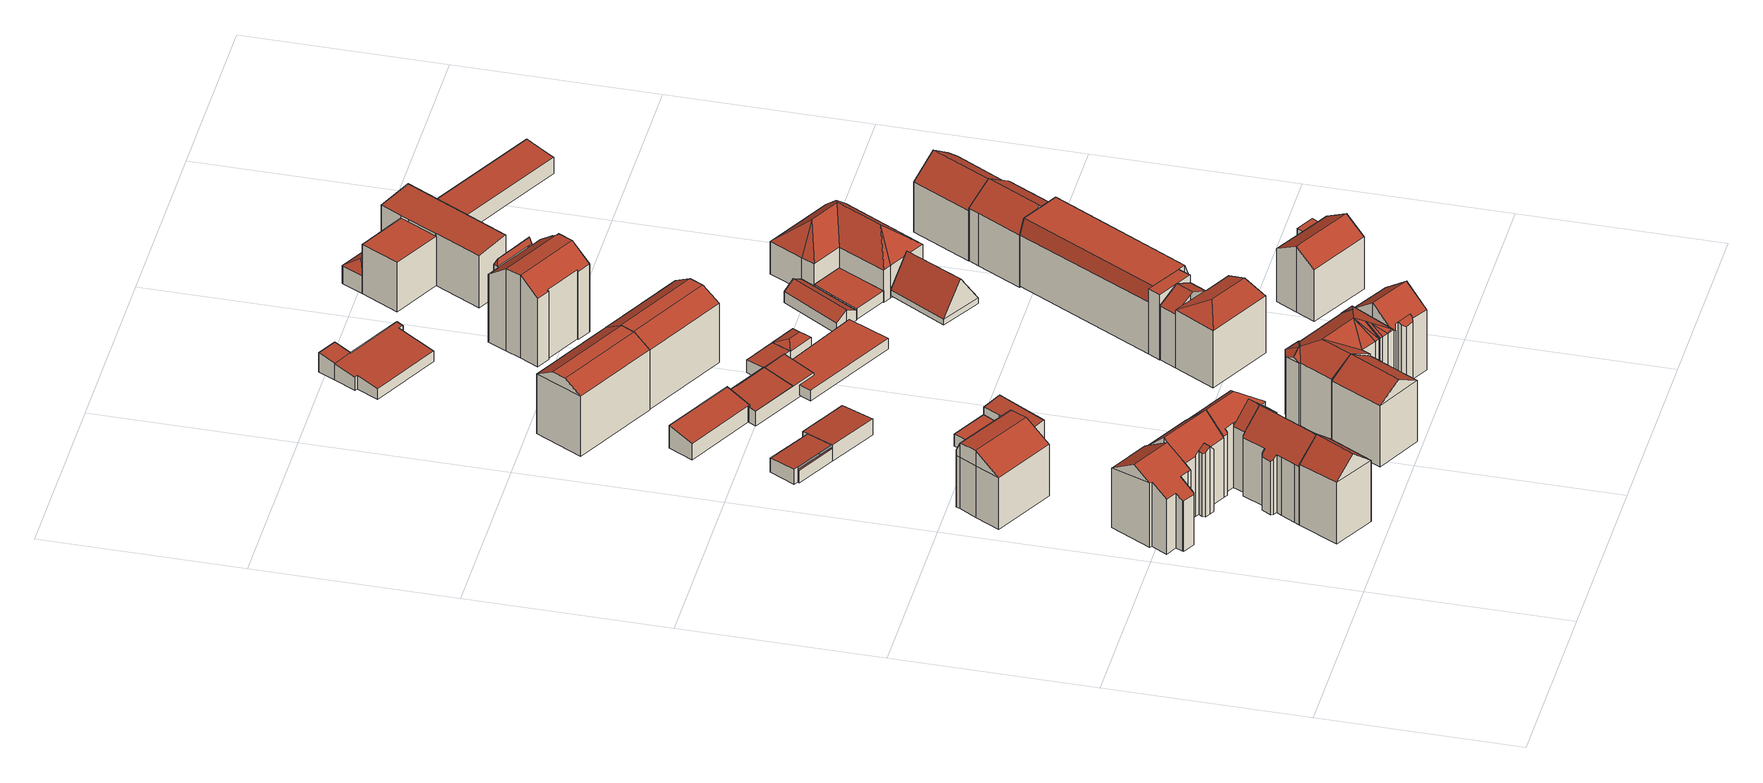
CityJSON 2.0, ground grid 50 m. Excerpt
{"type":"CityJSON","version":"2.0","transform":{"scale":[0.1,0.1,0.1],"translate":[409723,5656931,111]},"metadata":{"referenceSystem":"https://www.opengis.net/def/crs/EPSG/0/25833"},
"CityObjects":{
"building1":{"type":"Building","attributes":{"Dachtyp_tdc":"tdcFreeFormRoof","Gemeindeschluessel":14612000,"Dachneigung":31.07,"QualitaetDacherkennung":67,"Geometrietyp2DReferenz":"3000","measuredHeight":21.14,"function":"31001_9998","roofType":"5000"},"geometry":[{"type":"Solid","lod":"2","boundaries":[[[[0,1,2,3]],[[1,4,5,2]],[[4,6,7,5]],[[6,8,9,7]],[[8,10,11,9]],[[10,12,13,11]],[[12,14,15,13]],[[14,16,17,15]],[[16,18,19,17]],[[18,20,21,19]],[[20,22,23,21]],[[22,24,25,23]],[[24,26,27,25]],[[26,28,29,27]],[[28,30,31,29]],[[30,32,33,31]],[[32,34,35,33]],[[34,36,37,35]],[[36,0,3,37]],[[32,30,28,26,24,22,20,18,38,39,8,6,4,1,0,36,34]],[[38,16,14,12,10,39]],[[10,8,39]],[[18,16,38]],[[3,2,5,7,9,11,13,15,17,19,21,23,25,27,29,31,33,35,37]]]],"semantics":{"surfaces":[{"type":"WallSurface"},{"type":"RoofSurface"},{"type":"GroundSurface"}],"values":[[0,0,0,0,0,0,0,0,0,0,0,0,0,0,0,0,0,0,0,1,1,0,0,2]]}}]},
"building2":{"type":"Building","attributes":{"Dachtyp_tdc":"tdcFreeFormRoof","Gemeindeschluessel":14612000,"Dachneigung":40.11,"QualitaetDacherkennung":89,"Geometrietyp2DReferenz":"3000","measuredHeight":22.32,"function":"31001_9998","roofType":"5000"},"geometry":[{"type":"Solid","lod":"2","boundaries":[[[[40,41,42,43]],[[41,44,45,42]],[[44,46,47,45]],[[46,48,49,47]],[[48,50,51,49]],[[50,40,43,51]],[[48,46,44,52,53,50]],[[53,52,41,40]],[[44,41,52]],[[40,50,53]],[[43,42,45,47,49,51]]]],"semantics":{"surfaces":[{"type":"WallSurface"},{"type":"RoofSurface"},{"type":"GroundSurface"}],"values":[[0,0,0,0,0,0,1,1,0,0,2]]}}]},
"building3":{"type":"Building","attributes":{"Dachtyp_tdc":"tdcFreeFormRoof","Gemeindeschluessel":14612000,"Dachneigung":43.09,"QualitaetDacherkennung":77,"Geometrietyp2DReferenz":"3000","measuredHeight":22.12,"function":"31001_9998","roofType":"5000"},"geometry":[{"type":"Solid","lod":"2","boundaries":[[[[54,55,56,57]],[[55,58,59,56]],[[58,60,61,59]],[[60,62,63,61]],[[62,64,65,63]],[[64,66,67,65]],[[66,68,69,67]],[[68,70,71,69]],[[70,72,73,71]],[[72,74,75,73]],[[74,46,76,75]],[[46,77,78,76]],[[77,79,80,78]],[[79,81,82,80]],[[81,83,84,82]],[[83,54,57,84]],[[74,72,85,86,46]],[[77,86,85,70,68,66,64,62,60,58,55,54,83,81,79]],[[77,46,86]],[[72,70,85]],[[57,56,59,61,63,65,67,69,71,73,75,76,78,80,82,84]]]],"semantics":{"surfaces":[{"type":"WallSurface"},{"type":"RoofSurface"},{"type":"GroundSurface"}],"values":[[0,0,0,0,0,0,0,0,0,0,0,0,0,0,0,0,1,1,0,0,2]]}}]},
"building4":{"type":"Building","attributes":{"Gemeindeschluessel":14612000,"Geometrietyp2DReferenz":"3000","function":"31001_9998","roofType":"9999"},"children":["building4-1","building4-2"]},
"building4-1":{"type":"BuildingPart","attributes":{"Dachtyp_tdc":"tdcFreeFormRoof","Dachneigung":50.16,"QualitaetDacherkennung":40,"Geometrietyp2DReferenz":"3000","measuredHeight":19.08,"roofType":"5000"},"parents":["building4"],"geometry":[{"type":"MultiSurface","lod":"2","boundaries":[[[87,88,89,90]],[[88,91,89]],[[92,93,94,95,96]],[[93,97,98,94]],[[97,99,100,98]],[[99,101,102,100]],[[101,103,104,102]],[[103,87,90,104]],[[99,97,93,92,105]],[[105,88,87,103,101,99]],[[90,89,106,95,94,98,100,102,104]]],"semantics":{"surfaces":[{"type":"WallSurface"},{"type":"RoofSurface"},{"type":"GroundSurface"}],"values":[0,0,0,0,0,0,0,0,1,1,2]}}]},
"building4-2":{"type":"BuildingPart","attributes":{"Dachtyp_tdc":"tdcGableRoof","Dachneigung":44.15,"QualitaetDacherkennung":74,"Geometrietyp2DReferenz":"3000","measuredHeight":22.16,"roofType":"3100"},"parents":["building4"],"geometry":[{"type":"MultiSurface","lod":"2","boundaries":[[[91,107,19,89]],[[107,108,109,19]],[[108,110,17,109]],[[110,111,15,17]],[[111,112,113,15]],[[112,114,115,113]],[[114,116,117,115]],[[116,96,95,117]],[[114,112,111,110,108]],[[108,107,91,118,96,116,114]],[[89,19,109,17,15,113,115,117,95,106]]],"semantics":{"surfaces":[{"type":"WallSurface"},{"type":"RoofSurface"},{"type":"GroundSurface"}],"values":[0,0,0,0,0,0,0,0,1,1,2]}}]},
"building5":{"type":"Building","attributes":{"Dachtyp_tdc":"tdcFreeFormRoof","Gemeindeschluessel":14612000,"Dachneigung":31.86,"QualitaetDacherkennung":57,"Geometrietyp2DReferenz":"3000","measuredHeight":18.9,"function":"31001_9998","roofType":"5000"},"geometry":[{"type":"Solid","lod":"2","boundaries":[[[[119,120,121,122]],[[120,123,124,121]],[[123,125,126,124]],[[125,127,128,126]],[[127,129,130,128]],[[129,131,132,130]],[[131,133,134,132]],[[133,135,136,134]],[[135,137,138,136]],[[137,139,140,138]],[[139,119,122,140]],[[137,141,142,139]],[[143,144,145,146,147,148,149]],[[150,148,147,142,141]],[[133,150,141,135]],[[131,149,148,150,133]],[[119,142,147,120]],[[120,147,146,123]],[[123,146,145,125]],[[125,145,144,127]],[[127,144,143,129]],[[129,143,149,131]],[[139,142,119]],[[135,141,137]],[[122,121,124,126,128,130,132,134,136,138,140]]]],"semantics":{"surfaces":[{"type":"WallSurface"},{"type":"RoofSurface"},{"type":"GroundSurface"}],"values":[[0,0,0,0,0,0,0,0,0,0,0,1,1,1,0,0,0,0,0,0,0,0,0,0,2]]}}]},
"building6":{"type":"Building","attributes":{"Gemeindeschluessel":14612000,"Geometrietyp2DReferenz":"3000","function":"31001_9998","roofType":"9999"},"children":["building6-1","building6-2"]},
"building6-1":{"type":"BuildingPart","attributes":{"Dachtyp_tdc":"tdcGableRoof","Dachneigung":42.5,"QualitaetDacherkennung":56,"Geometrietyp2DReferenz":"3000","measuredHeight":22.12,"roofType":"3100"},"parents":["building6"],"geometry":[{"type":"MultiSurface","lod":"2","boundaries":[[[151,152,153,154]],[[152,155,156,153]],[[155,157,158,156]],[[155,152,85]],[[152,151,159,160,85]],[[157,155,85,160,161]],[[154,153,156,158]]],"semantics":{"surfaces":[{"type":"WallSurface"},{"type":"RoofSurface"},{"type":"GroundSurface"}],"values":[0,0,0,0,1,1,2]}}]},
"building6-2":{"type":"BuildingPart","attributes":{"Dachtyp_tdc":"tdcHipAndGableRoof","Dachneigung":43.55,"QualitaetDacherkennung":58,"Geometrietyp2DReferenz":"3000","measuredHeight":22.01,"roofType":"5000"},"parents":["building6"],"geometry":[{"type":"MultiSurface","lod":"2","boundaries":[[[162,163,164,165]],[[163,166,117,164]],[[166,167,115,117]],[[167,168,113,115]],[[168,169,170,113]],[[169,171,151,154,170]],[[172,173,174,158,157]],[[173,162,165,174]],[[171,169,175]],[[169,168,167,175]],[[167,166,163,162,173,172,161,159,171,175]],[[165,164,117,115,113,170,154,158,174]]],"semantics":{"surfaces":[{"type":"WallSurface"},{"type":"RoofSurface"},{"type":"GroundSurface"}],"values":[0,0,0,0,0,0,0,0,1,1,1,2]}}]},
"building7":{"type":"Building","attributes":{"Gemeindeschluessel":14612000,"Geometrietyp2DReferenz":"3000","function":"31001_9998","roofType":"9999"},"children":["building7-1","building7-2"]},
"building7-1":{"type":"BuildingPart","attributes":{"Dachtyp_tdc":"tdcPolyFlatRoof","Dachneigung":0,"QualitaetDacherkennung":0,"Geometrietyp2DReferenz":"3000","measuredHeight":3.04,"roofType":"9999"},"parents":["building7"],"geometry":[{"type":"MultiSurface","lod":"2","boundaries":[[[176,177,178,179,180,181,182]],[[182,181,183,184]],[[181,180,185,183]],[[180,179,186,185]],[[178,177,187,188]],[[177,176,189,187]],[[176,182,184,189]],[[184,183,185,186,188,187,189]],[[188,186,179,178]]],"semantics":{"surfaces":[{"type":"RoofSurface"},{"type":"WallSurface"},{"type":"GroundSurface"},{"type":"ClosureSurface","isClosure":"1","QuelleClosure":"LoD1Solid"}],"values":[0,1,1,1,1,1,1,2,3]}}]},
"building7-2":{"type":"BuildingPart","attributes":{"Dachtyp_tdc":"tdcGableRoof","Dachneigung":30.98,"QualitaetDacherkennung":77,"Geometrietyp2DReferenz":"3000","measuredHeight":21.25,"roofType":"3100"},"parents":["building7"],"geometry":[{"type":"MultiSurface","lod":"2","boundaries":[[[190,191,192,193]],[[191,194,195,192]],[[194,196,197,195]],[[196,198,199,197]],[[198,200,201,199]],[[200,202,203,201]],[[202,204,178,188,203]],[[205,206,207,186,179]],[[206,208,209,207]],[[208,210,211,209]],[[210,190,193,211]],[[210,212,213,190]],[[204,214,215,216,196,194,191,213,212,217,218,219]],[[204,219,205]],[[205,219,218,206]],[[206,218,217,208]],[[208,217,212,210]],[[190,213,191]],[[196,216,198]],[[198,216,215,200]],[[200,215,214,202]],[[202,214,204]],[[193,192,195,197,199,201,203,188,186,207,209,211]]],"semantics":{"surfaces":[{"type":"WallSurface"},{"type":"RoofSurface"},{"type":"GroundSurface"}],"values":[0,0,0,0,0,0,0,0,0,0,0,1,1,0,0,0,0,0,0,0,0,0,2]}}]},
"building8":{"type":"Building","attributes":{"Gemeindeschluessel":14612000,"Geometrietyp2DReferenz":"3000","function":"31001_9998","roofType":"9999"},"children":["building8-1","building8-2","building8-3"]},
"building8-1":{"type":"BuildingPart","attributes":{"Dachtyp_tdc":"tdcPolyFlatRoof","Dachneigung":3.03,"QualitaetDacherkennung":74,"Geometrietyp2DReferenz":"3000","measuredHeight":4.32,"roofType":"2100"},"parents":["building8"],"geometry":[{"type":"MultiSurface","lod":"2","boundaries":[[[220,221,222,223,224]],[[221,225,226,222]],[[225,227,228,226]],[[225,221,220,229,227]],[[228,230,223,222,226]]],"semantics":{"surfaces":[{"type":"WallSurface"},{"type":"RoofSurface"},{"type":"GroundSurface"}],"values":[0,0,0,1,2]}}]},
"building8-2":{"type":"BuildingPart","attributes":{"Dachtyp_tdc":"tdcPolyFlatRoof","Dachneigung":4.27,"QualitaetDacherkennung":74,"Geometrietyp2DReferenz":"3000","measuredHeight":4.62,"roofType":"2100"},"parents":["building8"],"geometry":[{"type":"MultiSurface","lod":"2","boundaries":[[[231,232,233,234]],[[232,235,236,237,233]],[[238,239,240,228,227]],[[239,231,234,240]],[[239,238,235,232,231]],[[234,233,237,230,228,240]]],"semantics":{"surfaces":[{"type":"WallSurface"},{"type":"RoofSurface"},{"type":"GroundSurface"}],"values":[0,0,0,0,1,2]}}]},
"building8-3":{"type":"BuildingPart","attributes":{"Dachtyp_tdc":"tdcPolyFlatRoof","Dachneigung":0,"QualitaetDacherkennung":0,"Geometrietyp2DReferenz":"3000","measuredHeight":3.53,"roofType":"9999"},"parents":["building8"],"geometry":[{"type":"MultiSurface","lod":"2","boundaries":[[[224,241,236,242]],[[236,241,243,237]],[[241,224,223,243]],[[230,237,243,223]],[[237,230,242,236]],[[230,223,224,242]]],"semantics":{"surfaces":[{"type":"RoofSurface"},{"type":"WallSurface"},{"type":"GroundSurface"},{"type":"ClosureSurface","isClosure":"1","QuelleClosure":"LoD1Solid"}],"values":[0,1,1,2,3,3]}}]},
"building9":{"type":"Building","attributes":{"Dachtyp_tdc":"tdcPolyFlatRoof","Gemeindeschluessel":14612000,"Dachneigung":2.64,"QualitaetDacherkennung":61,"Geometrietyp2DReferenz":"3000","measuredHeight":3.44,"function":"31001_9998","roofType":"2100"},"geometry":[{"type":"Solid","lod":"2","boundaries":[[[[244,245,246,247]],[[245,248,249,246]],[[248,250,251,249]],[[250,244,247,251]],[[250,248,245,244]],[[247,246,249,251]]]],"semantics":{"surfaces":[{"type":"WallSurface"},{"type":"RoofSurface"},{"type":"GroundSurface"}],"values":[[0,0,0,0,1,2]]}}]},
"building10":{"type":"Building","attributes":{"Dachtyp_tdc":"tdcPolyFlatRoof","Gemeindeschluessel":14612000,"Dachneigung":5.65,"QualitaetDacherkennung":67,"Geometrietyp2DReferenz":"3000","measuredHeight":6.14,"function":"31001_9998","roofType":"2100"},"geometry":[{"type":"Solid","lod":"2","boundaries":[[[[252,253,254,255]],[[253,256,257,254]],[[256,258,259,257]],[[258,260,261,259]],[[260,252,255,261]],[[260,258,256,253,252]],[[255,254,257,259,261]]]],"semantics":{"surfaces":[{"type":"WallSurface"},{"type":"RoofSurface"},{"type":"GroundSurface"}],"values":[[0,0,0,0,0,1,2]]}}]},
"building11":{"type":"Building","attributes":{"Dachtyp_tdc":"tdcPolyFlatRoof","Gemeindeschluessel":14612000,"Dachneigung":15.36,"QualitaetDacherkennung":84,"Geometrietyp2DReferenz":"3000","measuredHeight":6.43,"function":"31001_9998","roofType":"2100"},"geometry":[{"type":"Solid","lod":"2","boundaries":[[[[262,263,264,265]],[[263,266,267,264]],[[266,268,269,267]],[[268,270,271,269]],[[270,262,265,271]],[[270,268,266,263,262]],[[265,264,267,269,271]]]],"semantics":{"surfaces":[{"type":"WallSurface"},{"type":"RoofSurface"},{"type":"GroundSurface"}],"values":[[0,0,0,0,0,1,2]]}}]},
"building12":{"type":"Building","attributes":{"Dachtyp_tdc":"tdcFreeFormRoof","Gemeindeschluessel":14612000,"Dachneigung":28.07,"QualitaetDacherkennung":51,"Geometrietyp2DReferenz":"3000","measuredHeight":21.36,"function":"31001_9998","roofType":"5000"},"geometry":[{"type":"Solid","lod":"2","boundaries":[[[[272,273,193,192]],[[273,274,275,193]],[[274,276,277,275]],[[276,278,279,277]],[[278,280,281,279]],[[280,282,283,281]],[[282,284,285,283]],[[284,286,287,285]],[[286,288,289,287]],[[288,290,291,289]],[[290,292,293,291]],[[292,294,295,293]],[[294,296,297,295]],[[296,298,299,297]],[[298,300,301,299]],[[300,302,303,301]],[[302,304,305,303]],[[304,306,307,305]],[[306,308,309,307]],[[308,272,192,309]],[[310,304,311]],[[310,306,304]],[[310,308,306]],[[308,310,312]],[[313,311,304,302]],[[314,313,302,300]],[[315,298,296]],[[314,298,315]],[[298,314,300]],[[315,296,294]],[[316,317,318,310,311,313,314,315,294,292]],[[316,292,290]],[[317,316,290,288]],[[318,317,288,286]],[[319,320,312,310,318,286,284]],[[321,322,319,284,282]],[[323,321,282,280]],[[324,323,280,278]],[[324,278,276]],[[322,321,323,324,276,274]],[[213,320,319,322,274,273]],[[213,273,272]],[[312,320,213,272,308]],[[192,193,275,277,279,281,283,285,287,289,291,293,295,297,299,301,303,305,307,309]]]],"semantics":{"surfaces":[{"type":"WallSurface"},{"type":"RoofSurface"},{"type":"GroundSurface"}],"values":[[0,0,0,0,0,0,0,0,0,0,0,0,0,0,0,0,0,0,0,0,1,1,1,1,1,1,1,1,1,1,1,1,1,1,1,1,1,1,0,1,1,0,1,2]]}}]},
"building13":{"type":"Building","attributes":{"Dachtyp_tdc":"tdcCutGableRoof","Gemeindeschluessel":14612000,"Dachneigung":31.01,"QualitaetDacherkennung":68,"Geometrietyp2DReferenz":"3000","measuredHeight":19.73,"function":"31001_9998","roofType":"9999"},"geometry":[{"type":"Solid","lod":"2","boundaries":[[[[325,326,327,328]],[[326,329,330,327]],[[329,331,332,330]],[[331,325,328,332]],[[326,325,333,334]],[[329,326,334,335]],[[331,329,335,336]],[[325,331,336,333]],[[335,334,333,336]],[[328,327,330,332]]]],"semantics":{"surfaces":[{"type":"WallSurface"},{"type":"RoofSurface"},{"type":"GroundSurface"}],"values":[[0,0,0,0,1,0,1,0,1,2]]}}]},
"building14":{"type":"Building","attributes":{"Dachtyp_tdc":"tdcPolyFlatRoof","Gemeindeschluessel":14612000,"Dachneigung":6.36,"QualitaetDacherkennung":82,"Geometrietyp2DReferenz":"3000","measuredHeight":5.01,"function":"31001_9998","roofType":"2100"},"geometry":[{"type":"Solid","lod":"2","boundaries":[[[[337,338,339,340]],[[338,341,342,339]],[[341,343,344,342]],[[343,345,346,344]],[[345,347,348,346]],[[347,337,340,348]],[[347,345,343,341,338,337]],[[340,339,342,344,346,348]]]],"semantics":{"surfaces":[{"type":"WallSurface"},{"type":"RoofSurface"},{"type":"GroundSurface"}],"values":[[0,0,0,0,0,0,1,2]]}}]},
"building15":{"type":"Building","attributes":{"Gemeindeschluessel":14612000,"Dachneigung":83.67,"Dachorientierung":0,"MittlereTraufHoehe":117.51,"QualitaetDacherkennung":95,"ObjektHoehe":5.08,"BodenHoehe":112.89,"Geometrietyp2DReferenz":"3000","AbsoluteHoehe":117.97,"Dachflaeche":176.57,"measuredHeight":5.08,"function":"31001_9998","roofType":"2100","storeysAboveGround":2},"geometry":[{"type":"MultiSurface","lod":"2","boundaries":[[[349,350,351,352]],[[350,353,354,351]],[[353,355,356,354]],[[355,357,358,356]],[[357,359,360,358]],[[359,361,362,360]],[[361,363,364,362]],[[363,349,352,364]],[[363,361,359,357,355,353,350,349]],[[352,351,354,356,358,360,362,364]]],"semantics":{"surfaces":[{"type":"WallSurface"},{"type":"RoofSurface"},{"type":"GroundSurface"}],"values":[0,0,0,0,0,0,0,0,1,2]}}]},
"building16":{"type":"Building","attributes":{"Gemeindeschluessel":14612000,"Geometrietyp2DReferenz":"3000","function":"31001_9998","roofType":"9999"},"children":["building16-1","building16-2"]},
"building16-1":{"type":"BuildingPart","attributes":{"Dachtyp_tdc":"tdcGableRoof","Dachneigung":36.98,"QualitaetDacherkennung":75,"Geometrietyp2DReferenz":"3000","measuredHeight":22.02,"roofType":"3100"},"parents":["building16"],"geometry":[{"type":"MultiSurface","lod":"2","boundaries":[[[365,366,367,368]],[[366,369,370,367]],[[369,371,370]],[[372,373,374,375]],[[373,376,377,374]],[[376,378,379,377]],[[378,380,381,379]],[[380,365,368,381]],[[376,373,372,371,369,366,365]],[[365,380,378,376]],[[368,367,370,375,374,377,379,381]]],"semantics":{"surfaces":[{"type":"WallSurface"},{"type":"RoofSurface"},{"type":"GroundSurface"}],"values":[0,0,0,0,0,0,0,0,1,1,2]}}]},
"building16-2":{"type":"BuildingPart","attributes":{"Dachtyp_tdc":"tdcPolyFlatRoof","Dachneigung":32.68,"QualitaetDacherkennung":43,"Geometrietyp2DReferenz":"3000","measuredHeight":19.07,"roofType":"2100"},"parents":["building16"],"geometry":[{"type":"MultiSurface","lod":"2","boundaries":[[[382,383,384,385]],[[383,386,375,384]],[[386,372,375]],[[387,388,389,370,371]],[[388,390,391,389]],[[390,392,393,391]],[[392,382,385,393]],[[392,390,388,387,386,383,382]],[[385,384,375,370,389,391,393]]],"semantics":{"surfaces":[{"type":"WallSurface"},{"type":"RoofSurface"},{"type":"GroundSurface"}],"values":[0,0,0,0,0,0,0,1,2]}}]},
"building17":{"type":"Building","attributes":{"Gemeindeschluessel":14612000,"Geometrietyp2DReferenz":"3000","function":"31001_9998","roofType":"9999"},"children":["building17-1","building17-2"]},
"building17-1":{"type":"BuildingPart","attributes":{"Dachtyp_tdc":"tdcHipAndGableRoof","Dachneigung":16.61,"QualitaetDacherkennung":60,"Geometrietyp2DReferenz":"3000","measuredHeight":18.11,"roofType":"5000"},"parents":["building17"],"geometry":[{"type":"MultiSurface","lod":"2","boundaries":[[[394,395,396,397]],[[395,398,399,396]],[[398,400,401,399]],[[400,402,401]],[[403,404,405,406,407]],[[404,394,397,405]],[[400,398,408]],[[398,395,394,408]],[[394,404,403,409,410,411,400,408]],[[397,396,399,401,412,406,405]]],"semantics":{"surfaces":[{"type":"WallSurface"},{"type":"RoofSurface"},{"type":"GroundSurface"}],"values":[0,0,0,0,0,0,1,1,1,2]}}]},
"building17-2":{"type":"BuildingPart","attributes":{"Dachtyp_tdc":"tdcGableRoof","Dachneigung":28.59,"QualitaetDacherkennung":52,"Geometrietyp2DReferenz":"3000","measuredHeight":18.38,"roofType":"3100"},"parents":["building17"],"geometry":[{"type":"MultiSurface","lod":"2","boundaries":[[[412,401,413,414,415,416,406]],[[402,417,413,401]],[[417,418,414,413]],[[418,419,415,414]],[[419,420,416,415]],[[420,407,406,416]],[[419,418,417,402,411,421]],[[421,409,407,420,419]]],"semantics":{"surfaces":[{"type":"GroundSurface"},{"type":"WallSurface"},{"type":"RoofSurface"}],"values":[0,1,1,1,1,1,2,2]}}]},
"building18":{"type":"Building","attributes":{"Dachtyp_tdc":"tdcPolyFlatRoof","Gemeindeschluessel":14612000,"Dachneigung":3.65,"QualitaetDacherkennung":54,"Geometrietyp2DReferenz":"3000","measuredHeight":3.93,"function":"31001_9998","roofType":"2100"},"geometry":[{"type":"Solid","lod":"2","boundaries":[[[[422,423,424,425]],[[423,426,427,424]],[[426,428,429,427]],[[428,422,425,429]],[[425,424,427,429]],[[428,426,423,422]]]],"semantics":{"surfaces":[{"type":"WallSurface"},{"type":"GroundSurface"},{"type":"RoofSurface"}],"values":[[0,0,0,0,1,2]]}}]},
"building19":{"type":"Building","attributes":{"Dachtyp_tdc":"tdcCutGableRoof","Gemeindeschluessel":14612000,"Dachneigung":30.41,"QualitaetDacherkennung":69,"Geometrietyp2DReferenz":"3000","measuredHeight":19.63,"function":"31001_9998","roofType":"9999"},"geometry":[{"type":"Solid","lod":"2","boundaries":[[[[430,431,432,433]],[[431,331,434,432]],[[331,435,436,434]],[[435,430,433,436]],[[431,430,437,438]],[[331,431,438,439]],[[435,331,439,440]],[[430,435,440,437]],[[439,438,437,440]],[[433,432,434,436]]]],"semantics":{"surfaces":[{"type":"WallSurface"},{"type":"RoofSurface"},{"type":"GroundSurface"}],"values":[[0,0,0,0,1,0,1,0,1,2]]}}]},
"building20":{"type":"Building","attributes":{"Dachtyp_tdc":"tdcPolyFlatRoof","Gemeindeschluessel":14612000,"Dachneigung":0,"QualitaetDacherkennung":0,"Geometrietyp2DReferenz":"3000","BezugspunktDach":"2000","measuredHeight":3,"function":"31001_9998"},"geometry":[{"type":"MultiSurface","lod":"2","boundaries":[[[441,442,443,444]],[[444,443,445,446]],[[443,442,447,445]],[[442,441,448,447]],[[441,444,446,448]],[[446,445,447,448]]],"semantics":{"surfaces":[{"type":"RoofSurface"},{"type":"WallSurface"},{"type":"GroundSurface"}],"values":[0,1,1,1,1,2]}}]},
"building21":{"type":"Building","attributes":{"Dachtyp_tdc":"tdcFreeFormRoof","Gemeindeschluessel":14612000,"Dachneigung":16.61,"QualitaetDacherkennung":28,"Geometrietyp2DReferenz":"3000","measuredHeight":4.47,"function":"31001_9998","roofType":"5000"},"geometry":[{"type":"Solid","lod":"2","boundaries":[[[[449,450,451,452]],[[450,426,453,451]],[[426,454,455,453]],[[454,449,452,455]],[[456,457,454,426]],[[456,426,450]],[[457,456,450,449]],[[457,449,454]],[[452,451,453,455]]]],"semantics":{"surfaces":[{"type":"WallSurface"},{"type":"RoofSurface"},{"type":"GroundSurface"}],"values":[[0,0,0,0,1,1,1,1,2]]}}]},
"building22":{"type":"Building","attributes":{"Gemeindeschluessel":14612000,"Geometrietyp2DReferenz":"3000","function":"31001_2000","roofType":"9999"},"children":["building22-1","building22-2"]},
"building22-1":{"type":"BuildingPart","attributes":{"Dachtyp_tdc":"tdcPolyFlatRoof","Dachneigung":7.5,"QualitaetDacherkennung":91,"Geometrietyp2DReferenz":"3000","measuredHeight":4.67,"roofType":"2100"},"parents":["building22"],"geometry":[{"type":"MultiSurface","lod":"2","boundaries":[[[458,459,460,461]],[[459,462,463,460]],[[462,464,465,463]],[[464,466,467,465]],[[466,468,469,467]],[[468,470,471,469]],[[470,472,473,471]],[[472,474,475,473]],[[474,476,477,475]],[[476,474,472,470,468,466,464,462,459,458]],[[461,460,463,465,467,469,471,473,475,477]]],"semantics":{"surfaces":[{"type":"WallSurface"},{"type":"RoofSurface"},{"type":"GroundSurface"}],"values":[0,0,0,0,0,0,0,0,0,1,2]}}]},
"building22-2":{"type":"BuildingPart","attributes":{"Dachtyp_tdc":"tdcPolyFlatRoof","Dachneigung":7.4,"QualitaetDacherkennung":60,"Geometrietyp2DReferenz":"3000","measuredHeight":5.36,"roofType":"2100"},"parents":["building22"],"geometry":[{"type":"MultiSurface","lod":"2","boundaries":[[[478,458,461,479]],[[480,481,482,477,476]],[[481,478,479,482]],[[481,480,458,478]],[[479,461,477,482]]],"semantics":{"surfaces":[{"type":"WallSurface"},{"type":"RoofSurface"},{"type":"GroundSurface"}],"values":[0,0,0,1,2]}}]},
"building23":{"type":"Building","attributes":{"Gemeindeschluessel":14612000,"Geometrietyp2DReferenz":"3000","function":"31001_9998","roofType":"9999"},"children":["building23-1","building23-2"]},
"building23-1":{"type":"BuildingPart","attributes":{"Dachtyp_tdc":"tdcCutGableRoof","Dachneigung":37.71,"QualitaetDacherkennung":37,"Geometrietyp2DReferenz":"3000","measuredHeight":23.46,"roofType":"9999"},"parents":["building23"],"geometry":[{"type":"MultiSurface","lod":"2","boundaries":[[[483,484,485,486]],[[487,488,489,490]],[[488,491,492,489]],[[491,493,494,492]],[[493,495,496,494]],[[495,497,498,496]],[[497,499,500,498]],[[499,501,502,500]],[[501,503,504,502]],[[503,505,506,504]],[[505,507,508,506]],[[507,509,510,508]],[[509,511,512,510]],[[511,513,514,512]],[[513,515,516,514]],[[515,483,486,516]],[[497,495,493,491,488,487,484,483,515]],[[513,511,509,507,505,503,501,499]],[[515,513,499,497]],[[486,485,490,489,492,494,496,498,500,502,504,506,508,510,512,514,516]]],"semantics":{"surfaces":[{"type":"WallSurface"},{"type":"RoofSurface"},{"type":"GroundSurface"}],"values":[0,0,0,0,0,0,0,0,0,0,0,0,0,0,0,0,1,1,1,2]}}]},
"building23-2":{"type":"BuildingPart","attributes":{"Dachtyp_tdc":"tdcFreeFormRoof","Dachneigung":67.32,"QualitaetDacherkennung":25,"Geometrietyp2DReferenz":"3000","measuredHeight":21.01,"roofType":"5000"},"parents":["building23"],"geometry":[{"type":"MultiSurface","lod":"2","boundaries":[[[517,485,484]],[[517,518,519,485]],[[518,520,521,519]],[[520,522,523,521]],[[522,524,490,523]],[[524,487,490]],[[522,520,518,525]],[[518,517,525]],[[517,524,522,525]],[[485,519,521,523,490]]],"semantics":{"surfaces":[{"type":"WallSurface"},{"type":"RoofSurface"},{"type":"GroundSurface"}],"values":[0,0,0,0,0,0,1,1,1,2]}}]},
"building24":{"type":"Building","attributes":{"Gemeindeschluessel":14612000,"Geometrietyp2DReferenz":"3000","function":"31001_9998","roofType":"9999"},"children":["building24-1","building24-2"]},
"building24-1":{"type":"BuildingPart","attributes":{"Dachtyp_tdc":"tdcPolyFlatRoof","Dachneigung":0,"QualitaetDacherkennung":43,"Geometrietyp2DReferenz":"3000","measuredHeight":18.36,"roofType":"1000"},"parents":["building24"],"geometry":[{"type":"MultiSurface","lod":"2","boundaries":[[[526,527,528,529]],[[527,530,531,528]],[[530,532,533,534,531]],[[532,530,527,526,535]],[[529,528,531,534,536]]],"semantics":{"surfaces":[{"type":"WallSurface"},{"type":"RoofSurface"},{"type":"GroundSurface"}],"values":[0,0,0,1,2]}}]},
"building24-2":{"type":"BuildingPart","attributes":{"Dachtyp_tdc":"tdcCutGableRoof","Dachneigung":0.048,"QualitaetDacherkennung":64,"Geometrietyp2DReferenz":"3000","measuredHeight":18.46,"roofType":"9999"},"parents":["building24"],"geometry":[{"type":"MultiSurface","lod":"2","boundaries":[[[537,538,539,540]],[[538,541,542,539]],[[541,543,544,542]],[[543,545,546,544]],[[545,547,548,546]],[[547,549,550,548]],[[549,551,526,529,550]],[[549,547,545,543,541]],[[538,537,533,535,552]],[[541,538,552,551,549]],[[533,537,540,534]],[[534,540,539,542,544,546,548,550,529,536]]],"semantics":{"surfaces":[{"type":"WallSurface"},{"type":"RoofSurface"},{"type":"GroundSurface"}],"values":[0,0,0,0,0,0,0,1,1,1,0,2]}}]},
"building25":{"type":"Building","attributes":{"Dachtyp_tdc":"tdcGableRoof","Gemeindeschluessel":14612000,"Dachneigung":31.21,"QualitaetDacherkennung":61,"Geometrietyp2DReferenz":"3000","measuredHeight":18.62,"function":"31001_9998","roofType":"3100"},"geometry":[{"type":"Solid","lod":"2","boundaries":[[[[553,554,555,556]],[[554,557,558,555]],[[557,559,560,558]],[[559,561,562,560]],[[561,563,564,562]],[[563,565,566,564]],[[565,553,556,566]],[[561,559,557,554,553]],[[553,565,563,561]],[[556,555,558,560,562,564,566]]]],"semantics":{"surfaces":[{"type":"WallSurface"},{"type":"RoofSurface"},{"type":"GroundSurface"}],"values":[[0,0,0,0,0,0,0,1,1,2]]}}]},
"building26":{"type":"Building","attributes":{"Dachtyp_tdc":"tdcGableRoof","Gemeindeschluessel":14612000,"Dachneigung":31.96,"QualitaetDacherkennung":16,"Geometrietyp2DReferenz":"3000","measuredHeight":4.8,"function":"31001_9998","roofType":"3100"},"geometry":[{"type":"Solid","lod":"2","boundaries":[[[[567,568,569,570]],[[568,571,572,569]],[[571,573,574,572]],[[573,575,576,574]],[[575,577,578,576]],[[577,579,580,578]],[[579,581,582,580]],[[581,567,570,582]],[[577,575,573,571]],[[571,568,567,581,579,577]],[[570,569,572,574,576,578,580,582]]]],"semantics":{"surfaces":[{"type":"WallSurface"},{"type":"RoofSurface"},{"type":"GroundSurface"}],"values":[[0,0,0,0,0,0,0,0,1,1,2]]}}]},
"building27":{"type":"Building","attributes":{"Dachtyp_tdc":"tdcFreeFormRoof","Gemeindeschluessel":14612000,"Dachneigung":55.89,"QualitaetDacherkennung":8,"Geometrietyp2DReferenz":"3000","measuredHeight":9.96,"function":"31001_9998","roofType":"5000"},"geometry":[{"type":"Solid","lod":"2","boundaries":[[[[583,584,585,586]],[[584,587,588,585]],[[587,589,590,588]],[[589,583,586,590]],[[591,592,589,587]],[[591,587,584]],[[592,591,584,583]],[[592,583,589]],[[586,585,588,590]]]],"semantics":{"surfaces":[{"type":"WallSurface"},{"type":"RoofSurface"},{"type":"GroundSurface"}],"values":[[0,0,0,0,1,0,1,0,2]]}}]},
"building28":{"type":"Building","attributes":{"Dachtyp_tdc":"tdcPolyFlatRoof","Gemeindeschluessel":14612000,"Dachneigung":0,"QualitaetDacherkennung":0,"Geometrietyp2DReferenz":"3000","BezugspunktDach":"2000","measuredHeight":3,"function":"31001_9998"},"geometry":[{"type":"MultiSurface","lod":"2","boundaries":[[[593,594,595,596,597,598]],[[598,597,599,600]],[[597,596,601,599]],[[596,595,602,601]],[[595,594,603,602]],[[594,593,604,603]],[[593,598,600,604]],[[600,599,601,602,603,604]]],"semantics":{"surfaces":[{"type":"RoofSurface"},{"type":"WallSurface"},{"type":"GroundSurface"}],"values":[0,1,1,1,1,1,1,2]}}]},
"building29":{"type":"Building","attributes":{"Dachtyp_tdc":"tdcPolyFlatRoof","Gemeindeschluessel":14612000,"Dachneigung":0,"QualitaetDacherkennung":0,"Geometrietyp2DReferenz":"3000","BezugspunktDach":"2000","measuredHeight":11.32,"function":"31001_9998"},"geometry":[{"type":"MultiSurface","lod":"2","boundaries":[[[605,606,607,608]],[[608,607,609,610]],[[607,606,611,609]],[[606,605,612,611]],[[605,608,610,612]],[[610,609,611,612]]],"semantics":{"surfaces":[{"type":"RoofSurface"},{"type":"WallSurface"},{"type":"GroundSurface"}],"values":[0,1,1,1,1,2]}}]},
"building30":{"type":"Building","attributes":{"Dachtyp_tdc":"tdcFreeFormRoof","Gemeindeschluessel":14612000,"Dachneigung":40.94,"QualitaetDacherkennung":2,"Geometrietyp2DReferenz":"3000","measuredHeight":14.97,"function":"31001_9998","roofType":"5000"},"geometry":[{"type":"Solid","lod":"2","boundaries":[[[[613,614,615,616]],[[614,617,618,615]],[[617,619,620,618]],[[619,621,622,620]],[[621,623,624,622]],[[623,625,626,624]],[[625,627,628,626]],[[627,629,630,628]],[[629,631,632,630]],[[631,633,634,632]],[[633,635,636,634]],[[635,613,616,636]],[[637,638,633,631]],[[637,631,629]],[[639,638,637,629,627]],[[640,641,642,643,639,627,625]],[[623,640,625]],[[640,623,621]],[[641,640,621,619]],[[644,642,641,619,617]],[[644,614,613]],[[614,644,617]],[[643,642,644,613,635]],[[638,639,643,635,633]],[[616,615,618,620,622,624,626,628,630,632,634,636]]]],"semantics":{"surfaces":[{"type":"WallSurface"},{"type":"RoofSurface"},{"type":"GroundSurface"}],"values":[[0,0,0,0,0,0,0,0,0,0,0,0,1,1,1,1,1,1,1,1,1,1,1,1,2]]}}]},
"building31":{"type":"Building","attributes":{"Dachtyp_tdc":"tdcFreeFormRoof","Gemeindeschluessel":14612000,"Dachneigung":33.89,"QualitaetDacherkennung":61,"Geometrietyp2DReferenz":"3000","measuredHeight":19.45,"function":"31001_9998","roofType":"5000"},"geometry":[{"type":"Solid","lod":"2","boundaries":[[[[645,543,646,647]],[[543,648,649,646]],[[648,650,651,649]],[[650,652,653,651]],[[652,654,655,653]],[[654,656,657,655]],[[656,658,659,657]],[[658,645,647,659]],[[660,654,652,650,648,661]],[[658,656,660,661,543,645]],[[656,654,660]],[[648,543,661]],[[647,646,649,651,653,655,657,659]]]],"semantics":{"surfaces":[{"type":"WallSurface"},{"type":"RoofSurface"},{"type":"GroundSurface"}],"values":[[0,0,0,0,0,0,0,0,1,1,0,0,2]]}}]},
"building32":{"type":"Building","attributes":{"Gemeindeschluessel":14612000,"Geometrietyp2DReferenz":"3000","function":"31001_9998","roofType":"9999"},"children":["building32-1","building32-2"]},
"building32-1":{"type":"BuildingPart","attributes":{"Dachtyp_tdc":"tdcPolyFlatRoof","Dachneigung":0,"QualitaetDacherkennung":50,"Geometrietyp2DReferenz":"3000","measuredHeight":13.88,"roofType":"1000"},"parents":["building32"],"geometry":[{"type":"MultiSurface","lod":"2","boundaries":[[[662,663,664,665]],[[666,667,668,669]],[[667,662,665,668]],[[667,666,663,662]],[[665,664,669,668]]],"semantics":{"surfaces":[{"type":"WallSurface"},{"type":"RoofSurface"},{"type":"GroundSurface"}],"values":[0,0,0,1,2]}}]},
"building32-2":{"type":"BuildingPart","attributes":{"Dachtyp_tdc":"tdcPolyFlatRoof","Dachneigung":6,"QualitaetDacherkennung":60,"Geometrietyp2DReferenz":"3000","measuredHeight":15.6,"roofType":"2100"},"parents":["building32"],"geometry":[{"type":"MultiSurface","lod":"2","boundaries":[[[670,671,672,673]],[[671,674,675,672]],[[674,676,669,675]],[[676,666,669]],[[677,664,663]],[[677,678,679,664]],[[678,680,681,679]],[[680,670,673,681]],[[680,678,677,676,674,671,670]],[[673,672,675,669,664,679,681]]],"semantics":{"surfaces":[{"type":"WallSurface"},{"type":"RoofSurface"},{"type":"GroundSurface"}],"values":[0,0,0,0,0,0,0,0,1,2]}}]},
"building33":{"type":"Building","attributes":{"Dachtyp_tdc":"tdcFreeFormRoof","Gemeindeschluessel":14612000,"Dachneigung":30.69,"QualitaetDacherkennung":25,"Geometrietyp2DReferenz":"3000","measuredHeight":6.67,"function":"31001_2000","roofType":"5000"},"geometry":[{"type":"Solid","lod":"2","boundaries":[[[[682,683,684,665]],[[683,685,686,684]],[[685,687,679,686]],[[687,688,664,679]],[[688,682,665,664]],[[685,683,682,689]],[[682,688,690,689]],[[688,687,690]],[[687,685,689,690]],[[665,684,686,679,664]]]],"semantics":{"surfaces":[{"type":"WallSurface"},{"type":"RoofSurface"},{"type":"GroundSurface"}],"values":[[0,0,0,0,0,1,1,1,1,2]]}}]},
"building34":{"type":"Building","attributes":{"Dachtyp_tdc":"tdcFreeFormRoof","Gemeindeschluessel":14612000,"Dachneigung":35.92,"QualitaetDacherkennung":76,"Geometrietyp2DReferenz":"3000","measuredHeight":19.14,"function":"31001_9998","roofType":"5000"},"geometry":[{"type":"Solid","lod":"2","boundaries":[[[[691,692,693,694]],[[692,695,696,693]],[[695,697,698,696]],[[697,699,700,698]],[[699,701,702,700]],[[701,691,694,702]],[[703,704,695,692]],[[705,706,707,704,703,708]],[[701,705,708,691]],[[691,708,703,692]],[[697,707,706,699]],[[695,704,707,697]],[[699,706,705,701]],[[694,693,696,698,700,702]]]],"semantics":{"surfaces":[{"type":"WallSurface"},{"type":"RoofSurface"},{"type":"GroundSurface"}],"values":[[0,0,0,0,0,0,1,1,0,0,0,0,0,2]]}}]},
"building35":{"type":"Building","attributes":{"Dachtyp_tdc":"tdcPolyFlatRoof","Gemeindeschluessel":14612000,"Dachneigung":7.89,"QualitaetDacherkennung":84,"Geometrietyp2DReferenz":"3000","measuredHeight":5.79,"function":"31001_2000","roofType":"2100"},"geometry":[{"type":"Solid","lod":"2","boundaries":[[[[709,710,711,712]],[[710,713,714,711]],[[713,715,716,714]],[[715,717,718,716]],[[717,719,720,718]],[[719,709,712,720]],[[719,717,715,713,710,709]],[[712,711,714,716,718,720]]]],"semantics":{"surfaces":[{"type":"WallSurface"},{"type":"RoofSurface"},{"type":"GroundSurface"}],"values":[[0,0,0,0,0,0,1,2]]}}]}
},
"vertices":[
[30,433,173],[38,450,184],[38,450,29],[30,433,29],[10,465,184],[10,465,29],[31,504,211],[31,504,29],[26,508,212],[26,508,29],[82,611,197],[82,611,29],[88,608,197],[88,608,29],[183,557,197],[183,557,29],[180,552,201],[180,552,29],[128,456,213],[128,456,29],[119,440,202],[119,440,29],[115,433,197],[115,433,29],[109,437,197],[109,437,29],[85,450,198],[85,450,29],[79,439,190],[79,439,29],[65,415,174],[65,415,29],[63,414,173],[63,414,29],[59,413,170],[59,413,29],[30,429,171],[30,429,29],[149,496,241],[49,550,241],
[138,96,203],[189,196,201],[189,196,29],[138,96,29],[243,168,252],[243,168,29],[250,179,251],[250,179,29],[301,151,202],[301,151,29],[241,40,202],[241,40,29],[242,168,253],[188,69,253],
[223,257,194],[215,262,186],[215,262,30],[223,257,30],[211,268,180],[211,268,30],[225,292,180],[225,292,30],[232,293,186],[232,293,30],[240,289,194],[240,289,30],[269,346,193],[269,346,30],[275,348,196],[275,348,30],[281,345,203],[281,345,30],[378,294,192],[378,294,30],[301,151,192],[301,151,30],[250,179,30],[243,168,250],[243,168,30],[189,196,194],[189,196,30],[196,208,194],[196,208,30],[215,243,194],[215,243,30],[326,321,251],[247,174,251],
[177,429,208],[168,434,201],[168,434,29],[177,429,29],[168,434,198],[208,412,200],[203,402,200],[203,402,29],[208,412,29],[208,412,198],[196,398,205],[196,398,29],[185,404,220],[185,404,29],[171,411,210],[171,411,29],[170,419,207],[170,419,29],[194,420,220],[194,420,29],
[128,456,198],[154,504,251],[154,504,29],[180,552,198],[183,557,192],[308,490,192],[308,490,29],[279,436,251],[279,436,29],[253,388,198],[253,388,29],[194,420,198],
[46,921,176],[70,963,176],[70,963,31],[46,921,31],[75,974,176],[75,974,31],[130,944,176],[130,944,31],[193,910,176],[193,910,31],[224,894,176],[224,894,31],[226,892,176],[226,892,31],[212,865,176],[212,865,31],[197,838,176],[197,838,31],[165,777,176],[165,777,31],[13,860,176],[13,860,31],[197,838,220],[46,921,220],[224,894,188],[193,910,189],[130,944,192],[75,974,192],[70,963,217],[220,880,217],[226,892,188],[212,865,218],
[394,324,197],[378,294,197],[378,294,29],[394,324,29],[281,345,201],[281,345,29],[297,376,201],[297,376,29],[380,331,211],[342,351,251],[306,371,211],
[268,384,205],[263,382,202],[263,382,29],[268,384,29],[253,388,202],[279,436,250],[308,490,191],[443,417,192],[443,417,29],[394,324,211],[297,376,211],[271,389,211],[271,389,29],[363,391,250],
[621,92,59],[618,95,59],[613,98,59],[584,44,59],[591,41,59],[600,43,59],[625,87,59],[600,43,29],[625,87,29],[591,41,29],[584,44,29],[618,95,29],[613,98,29],[621,92,29],
[518,198,202],[633,135,202],[633,135,29],[518,198,29],[631,131,202],[631,131,29],[627,123,202],[627,123,29],[618,107,202],[618,107,29],[615,103,202],[615,103,29],[612,99,202],[612,99,29],[613,98,202],[584,44,202],[584,45,202],[584,45,29],[565,8,202],[565,8,29],[450,68,202],[450,68,29],[507,38,242],[576,167,242],[612,99,203],[615,103,203],[618,107,203],[565,8,203],[584,45,203],[584,44,203],
[88,1349,71],[77,1355,71],[77,1355,28],[88,1349,28],[88,1349,63],[112,1419,67],[112,1419,28],[223,1358,67],[223,1358,28],[188,1294,71],[188,1294,28],
[349,1306,67],[305,1224,74],[305,1224,28],[349,1306,28],[186,1290,74],[186,1290,63],[186,1290,28],[223,1358,68],[230,1371,67],[230,1371,28],
[85,1345,63],[188,1294,63],[85,1345,28],
[281,989,64],[302,1032,66],[302,1032,31],[281,989,31],[390,984,66],[390,984,31],[368,942,64],[368,942,31],
[367,837,91],[324,861,87],[324,861,30],[367,837,30],[368,942,87],[368,942,30],[390,984,87],[390,984,30],[438,958,92],[438,958,30],
[128,1606,64],[161,1668,83],[161,1668,19],[128,1606,19],[337,1573,83],[337,1573,19],[305,1513,64],[305,1513,19],[301,1515,64],[301,1515,19],
[633,135,207],[518,198,207],[564,282,207],[564,282,29],[560,284,207],[560,284,29],[579,319,207],[579,319,29],[605,327,207],[605,327,29],[645,305,207],[645,305,29],[643,303,207],[643,303,29],[771,235,207],[771,235,29],[772,236,207],[772,236,29],[805,218,207],[805,218,29],[804,217,207],[804,217,29],[739,107,207],[739,107,29],[737,104,207],[737,104,29],[721,113,207],[721,113,29],[705,122,207],[705,122,29],[698,126,207],[698,126,29],[695,128,207],[695,128,29],[683,134,207],[683,134,29],[645,156,207],[645,156,29],[714,192,242],[720,168,233],[620,243,241],[721,165,231],[724,155,227],[736,108,209],[803,217,208],[778,210,218],[777,209,218],[603,292,223],[617,243,242],[604,294,223],[604,293,223],[602,295,223],[568,299,216],
[298,1746,185],[87,1858,185],[87,1858,16],[298,1746,16],[149,1976,185],[149,1976,16],[361,1864,185],[361,1864,16],[321,1788,213],[109,1900,213],[126,1933,214],[338,1821,214],
[337,1573,70],[448,1514,70],[448,1514,20],[337,1573,20],[404,1434,60],[404,1434,20],[290,1495,60],[290,1495,20],[301,1515,62],[301,1515,20],[305,1513,62],[305,1513,20],
[289,1495,60],[298,1513,62],[298,1513,19],[289,1495,19],[303,1511,62],[303,1511,19],[335,1571,69],[335,1571,19],[445,1513,70],[445,1513,19],[450,1510,70],[450,1510,19],[508,1480,70],[508,1480,19],[464,1400,60],[464,1400,19],
[872,106,248],[840,51,199],[840,51,28],[872,106,28],[791,78,200],[791,78,28],[791,78,199],[746,102,199],[739,107,199],[739,107,28],[746,102,28],[772,162,248],[772,162,28],[804,217,199],[804,217,28],[903,162,199],[903,162,28],
[750,90,213],[754,98,218],[754,98,28],[750,90,28],[746,102,218],[791,78,218],[787,72,213],[787,72,28],[775,68,208],[775,68,28],[755,78,207],[755,78,28],
[848,480,211],[817,423,192],[817,423,30],[848,480,30],[658,509,192],[658,509,30],[713,610,194],[713,610,30],[713,610,182],[803,560,194],[871,523,194],[871,523,30],[803,560,30],[803,560,192],[749,534,211],[801,562,194],[764,582,194],[732,600,194],[764,582,30],
[735,650,30],[737,653,30],[787,625,30],[827,603,30],[735,650,182],[737,653,182],[787,625,214],[827,603,192],[764,582,214],
[450,1513,65],[476,1561,62],[476,1561,26],[450,1513,26],[555,1519,62],[555,1519,26],[529,1471,65],[529,1471,26],
[511,1633,184],[298,1746,184],[298,1746,17],[511,1633,17],[361,1864,17],[573,1751,185],[573,1751,17],[534,1677,213],[321,1790,213],[340,1824,212],[552,1711,212],
[454,1490,55],[404,1393,55],[641,1267,55],[691,1371,55],[641,1267,25],[691,1371,25],[404,1393,25],[454,1490,25],
[593,1437,62],[529,1471,62],[529,1471,25],[593,1437,25],[555,1519,25],[619,1486,62],[619,1486,25],[566,1482,70],[598,1465,70],
[305,2449,54],[442,2377,54],[442,2377,7],[305,2449,7],[446,2374,54],[446,2374,7],[438,2358,51],[438,2358,7],[427,2365,51],[427,2365,7],[378,2272,37],[378,2272,7],[206,2363,37],[206,2363,7],[234,2417,45],[234,2417,7],[227,2420,45],[227,2420,7],[256,2475,53],[256,2475,7],
[328,2492,61],[328,2492,7],[256,2475,54],[279,2518,61],[279,2518,7],
[473,2166,203],[502,2151,203],[502,2151,13],[473,2166,13],[606,2096,203],[633,2082,203],[633,2082,13],[606,2096,13],[616,2049,232],[616,2049,13],[612,2051,232],[612,2051,13],[603,2036,245],[603,2036,13],[608,2033,245],[608,2033,13],[588,1996,247],[588,1996,13],[563,1950,205],[563,1950,13],[528,1968,205],[528,1968,13],[530,1971,208],[530,1971,13],[439,2019,208],[439,2019,13],[438,2016,205],[438,2016,13],[404,2034,205],[404,2034,13],[428,2080,247],[428,2080,13],[448,2118,245],[448,2118,13],
[502,2151,208],[508,2162,208],[508,2162,13],[612,2107,208],[612,2107,13],[609,2102,223],[609,2102,13],[606,2096,208],[511,2153,223],
[843,633,213],[827,603,213],[827,603,29],[843,633,29],[737,653,213],[737,653,29],[753,683,213],[753,683,176],[753,683,29],[765,676,213],[765,676,29],
[940,1030,174],[953,1023,214],[953,1023,29],[940,1030,29],[1049,971,214],[1049,971,29],[1062,964,175],[1062,964,29],[1063,963,171],[1063,963,29],[874,616,173],[874,616,29],[860,624,214],[860,624,29],[843,633,214],[765,676,214],
[990,393,214],[1019,446,178],[1019,446,28],[990,393,28],[1124,387,178],[1124,387,28],[1168,363,178],[1168,363,28],[1139,310,214],[1139,310,28],[1112,262,175],[1112,262,28],[963,344,175],[963,344,28],
[772,1429,51],[734,1364,51],[734,1364,24],[772,1429,24],[703,1380,72],[703,1380,24],[671,1396,53],[671,1396,24],[762,1540,55],[762,1540,24],[792,1526,72],[792,1526,24],[820,1513,53],[820,1513,24],[803,1480,51],[803,1480,24],
[935,1256,44],[854,1107,44],[854,1107,28],[935,1256,28],[756,1164,44],[756,1164,28],[838,1308,44],[838,1308,28],[805,1136,128],[886,1282,125],
[772,1429,55],[734,1364,55],[736,1363,55],[816,1320,55],[880,1439,55],[803,1480,55],[880,1439,25],[803,1480,25],[816,1320,25],[736,1363,25],[734,1364,25],[772,1429,25],
[1168,363,148],[1191,403,148],[1146,427,148],[1124,387,148],[1146,427,34],[1124,387,34],[1191,403,34],[1168,363,34],
[935,1256,113],[838,1308,113],[838,1308,22],[935,1256,22],[816,1320,113],[816,1320,22],[880,1439,113],[880,1439,22],[803,1480,113],[803,1480,22],[820,1513,113],[820,1513,22],[865,1597,113],[865,1597,22],[1034,1507,113],[1034,1507,22],[1042,1500,113],[1042,1500,22],[1048,1492,113],[1048,1492,22],[1051,1478,113],[1051,1478,22],[1048,1464,113],[1048,1464,22],[1020,1480,138],[1017,1478,141],[1015,1478,143],[892,1507,170],[970,1466,170],[971,1464,171],[1014,1477,144],[908,1348,171],
[1121,1074,175],[1062,964,25],[1121,1074,25],[940,1030,173],[940,1030,25],[1000,1140,173],[1000,1140,25],[1013,1165,173],[1013,1165,25],[1015,1167,173],[1015,1167,25],[1137,1103,174],[1137,1103,25],[1135,1099,175],[1135,1099,25],[1076,1135,219],[1001,997,219],
[593,2491,148],[712,2428,148],[712,2428,9],[593,2491,9],[662,2333,148],[543,2396,148],[543,2396,9],[662,2333,9],
[783,2363,165],[682,2175,165],[682,2175,9],[783,2363,9],[601,2218,156],[601,2218,9],[662,2333,156],[712,2428,156],[741,2481,156],[741,2481,9],[823,2437,165],[823,2437,9],
[593,2491,58],[620,2541,58],[620,2541,9],[623,2545,58],[623,2545,9],[741,2481,58],[712,2428,58],[635,2504,76],[703,2467,76],
[1137,1103,165],[1015,1167,165],[1015,1167,24],[1137,1103,24],[1095,1315,165],[1095,1315,24],[1204,1261,165],[1204,1261,24],[1205,1258,165],[1205,1258,24],[1214,1241,165],[1214,1241,24],[1077,1134,216],[1158,1284,216],[1214,1241,166],[1205,1258,178],[1204,1261,180],[1137,1103,167],
[1141,2171,58],[783,2363,58],[783,2363,12],[1141,2171,12],[823,2437,70],[823,2437,12],[836,2428,70],[836,2428,12],[1180,2243,70],[1180,2243,12],[1163,2212,65],[1163,2212,12]
]}
